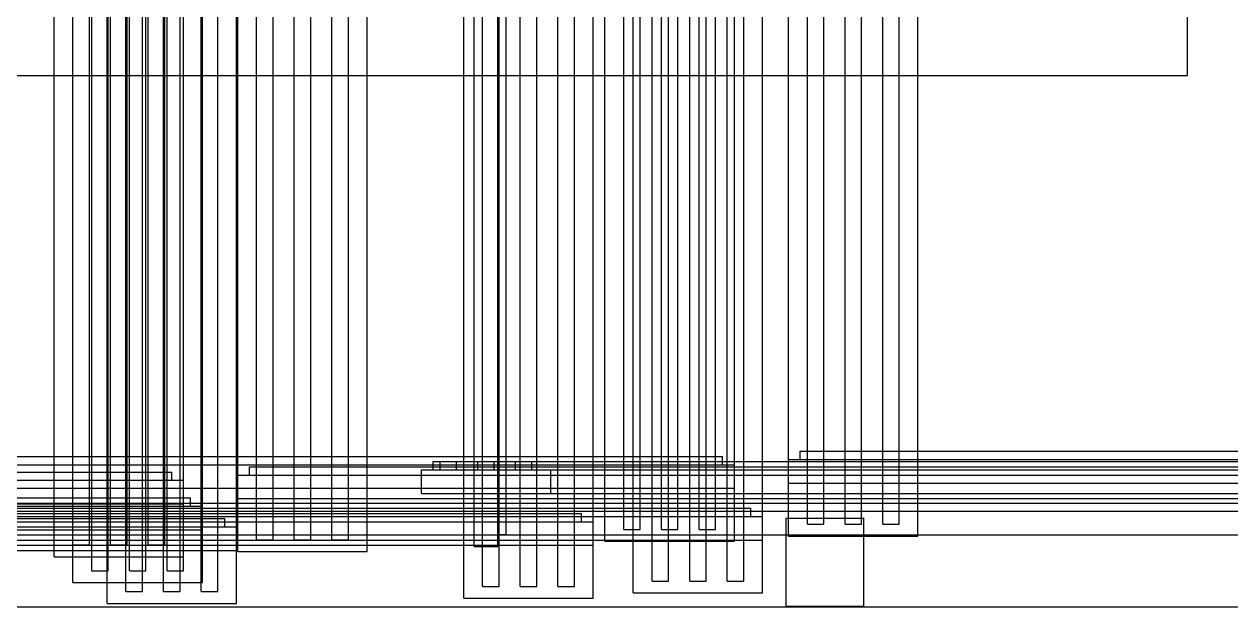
# Model space of a CAD drawing. Header units: millimetres. Extents: x -1355 to 669, y -1138 to 733.
# Drawn here: x -146.8 to -95.6, y 5 to 29.8 of the extents above; entities that cross this region are included whole.
import ezdxf

# ---------------------------------------------------------------- set-up
doc = ezdxf.new("R2010")
doc.units = ezdxf.units.MM
doc.layers.add('HIDDEN', color=8, linetype='Continuous')
doc.layers.add('VISIBLE', color=7, linetype='Continuous')

msp = doc.modelspace()

# ---------------------------------------------------------------- linework, layer by layer
at = {"layer": 'HIDDEN'}
for points in [[(-145.55, 7.13), (-145.55, 276.75)], [(-145.55, 7.13), (-145.55, 276.75)], [(-140.05, 7.13), (-140.05, 276.75)], [(-140.05, 7.13), (-140.05, 276.75)], [(-137.75, 7.35), (-137.75, 276.75)], [(-137.75, 7.35), (-137.75, 276.75)], [(-132.25, 7.35), (-132.25, 276.75)], [(-132.25, 7.35), (-132.25, 276.75)], [(-127.7, 7.57), (-127.7, 276.75)], [(-127.7, 7.57), (-127.7, 276.75)], [(-126.7, 7.57), (-126.7, 276.75)], [(-126.7, 7.57), (-126.7, 276.75)], [(-122.15, 7.79), (-122.15, 276.75)], [(-122.15, 7.79), (-122.15, 276.75)], [(-116.65, 7.79), (-116.65, 276.75)], [(-116.65, 7.79), (-116.65, 276.75)], [(-114.35, 8.01), (-114.35, 276.75)], [(-114.35, 8.01), (-114.35, 276.75)], [(-108.85, 8.01), (-108.85, 276.75)], [(-108.85, 8.01), (-108.85, 276.75)], [(-144.75, 7.63), (-144.75, 276.25)], [(-144.75, 7.63), (-144.75, 276.25)], [(-144.05, 7.63), (-144.05, 276.25)], [(-144.05, 7.63), (-144.05, 276.25)], [(-143.15, 7.63), (-143.15, 276.25)], [(-143.15, 7.63), (-143.15, 276.25)], [(-142.45, 7.63), (-142.45, 276.25)], [(-142.45, 7.63), (-142.45, 276.25)], [(-141.55, 7.63), (-141.55, 276.25)], [(-141.55, 7.63), (-141.55, 276.25)], [(-140.85, 7.63), (-140.85, 276.25)], [(-140.85, 7.63), (-140.85, 276.25)], [(-136.95, 7.85), (-136.95, 276.25)], [(-136.95, 7.85), (-136.95, 276.25)], [(-136.25, 7.85), (-136.25, 276.25)], [(-136.25, 7.85), (-136.25, 276.25)], [(-135.35, 7.85), (-135.35, 276.25)], [(-135.35, 7.85), (-135.35, 276.25)], [(-134.65, 7.85), (-134.65, 276.25)], [(-134.65, 7.85), (-134.65, 276.25)], [(-133.75, 7.85), (-133.75, 276.25)], [(-133.75, 7.85), (-133.75, 276.25)], [(-133.05, 7.85), (-133.05, 276.25)], [(-133.05, 7.85), (-133.05, 276.25)], [(-126.7, 8.07), (-126.7, 276.25)], [(-126.7, 8.07), (-126.7, 276.25)], [(-126.7, 8.07), (-126.7, 276.25)], [(-126.7, 8.07), (-126.7, 276.25)], [(-126.7, 8.07), (-126.7, 276.25)], [(-126.7, 8.07), (-126.7, 276.25)], [(-126.35, 8.07), (-126.35, 276.25)], [(-126.35, 8.07), (-126.35, 276.25)], [(-126.35, 8.07), (-126.35, 276.25)], [(-126.35, 8.07), (-126.35, 276.25)], [(-126.35, 8.07), (-126.35, 276.25)], [(-126.35, 8.07), (-126.35, 276.25)], [(-121.35, 8.29), (-121.35, 276.25)], [(-121.35, 8.29), (-121.35, 276.25)], [(-120.65, 8.29), (-120.65, 276.25)], [(-120.65, 8.29), (-120.65, 276.25)], [(-119.75, 8.29), (-119.75, 276.25)], [(-119.75, 8.29), (-119.75, 276.25)], [(-119.05, 8.29), (-119.05, 276.25)], [(-119.05, 8.29), (-119.05, 276.25)], [(-118.15, 8.29), (-118.15, 276.25)], [(-118.15, 8.29), (-118.15, 276.25)], [(-117.45, 8.29), (-117.45, 276.25)], [(-117.45, 8.29), (-117.45, 276.25)], [(-113.55, 8.51), (-113.55, 276.25)], [(-113.55, 8.51), (-113.55, 276.25)], [(-112.85, 8.51), (-112.85, 276.25)], [(-112.85, 8.51), (-112.85, 276.25)], [(-111.95, 8.51), (-111.95, 276.25)], [(-111.95, 8.51), (-111.95, 276.25)], [(-111.25, 8.51), (-111.25, 276.25)], [(-111.25, 8.51), (-111.25, 276.25)], [(-110.35, 8.51), (-110.35, 276.25)], [(-110.35, 8.51), (-110.35, 276.25)], [(-109.65, 8.51), (-109.65, 276.25)], [(-109.65, 8.51), (-109.65, 276.25)], [(-144.75, 6.03), (-144.75, 118.75)], [(-144.75, 6.03), (-144.75, 118.75)], [(-139.25, 6.03), (-139.25, 118.75)], [(-139.25, 6.03), (-139.25, 118.75)], [(-143.95, 6.53), (-143.95, 118.25)], [(-143.95, 6.53), (-143.95, 118.25)], [(-143.25, 6.53), (-143.25, 118.25)], [(-143.25, 6.53), (-143.25, 118.25)], [(-142.35, 6.53), (-142.35, 118.25)], [(-142.35, 6.53), (-142.35, 118.25)], [(-141.65, 6.53), (-141.65, 118.25)], [(-141.65, 6.53), (-141.65, 118.25)], [(-140.75, 6.53), (-140.75, 118.25)], [(-140.75, 6.53), (-140.75, 118.25)], [(-140.05, 6.53), (-140.05, 118.25)], [(-140.05, 6.53), (-140.05, 118.25)], [(-120.95, 5.59), (-120.95, 56.18)], [(-120.95, 5.59), (-120.95, 56.18)], [(-115.45, 5.59), (-115.45, 56.18)], [(-115.45, 5.59), (-115.45, 56.18)], [(-120.15, 6.09), (-120.15, 55.68)], [(-120.15, 6.09), (-120.15, 55.68)], [(-119.45, 6.09), (-119.45, 55.68)], [(-119.45, 6.09), (-119.45, 55.68)], [(-118.55, 6.09), (-118.55, 55.68)], [(-118.55, 6.09), (-118.55, 55.68)], [(-117.85, 6.09), (-117.85, 55.68)], [(-117.85, 6.09), (-117.85, 55.68)], [(-116.95, 6.09), (-116.95, 55.68)], [(-116.95, 6.09), (-116.95, 55.68)], [(-116.25, 6.09), (-116.25, 55.68)], [(-116.25, 6.09), (-116.25, 55.68)], [(-128.15, 5.37), (-128.15, 52.88)], [(-128.15, 5.37), (-128.15, 52.88)], [(-122.65, 5.37), (-122.65, 52.88)], [(-122.65, 5.37), (-122.65, 52.88)], [(-127.35, 5.87), (-127.35, 52.38)], [(-127.35, 5.87), (-127.35, 52.38)], [(-126.65, 5.87), (-126.65, 52.38)], [(-126.65, 5.87), (-126.65, 52.38)], [(-125.75, 5.87), (-125.75, 52.38)], [(-125.75, 5.87), (-125.75, 52.38)], [(-125.05, 5.87), (-125.05, 52.38)], [(-125.05, 5.87), (-125.05, 52.38)], [(-124.15, 5.87), (-124.15, 52.38)], [(-124.15, 5.87), (-124.15, 52.38)], [(-123.45, 5.87), (-123.45, 52.38)], [(-123.45, 5.87), (-123.45, 52.38)], [(-143.3, 5.15), (-143.3, 46.83)], [(-143.3, 5.15), (-143.3, 46.83)], [(-137.8, 5.15), (-137.8, 46.83)], [(-137.8, 5.15), (-137.8, 46.83)], [(-142.5, 5.65), (-142.5, 46.33)], [(-142.5, 5.65), (-142.5, 46.33)], [(-141.8, 5.65), (-141.8, 46.33)], [(-141.8, 5.65), (-141.8, 46.33)], [(-140.9, 5.65), (-140.9, 46.33)], [(-140.9, 5.65), (-140.9, 46.33)], [(-140.2, 5.65), (-140.2, 46.33)], [(-140.2, 5.65), (-140.2, 46.33)], [(-139.3, 5.65), (-139.3, 46.33)], [(-139.3, 5.65), (-139.3, 46.33)], [(-138.6, 5.65), (-138.6, 46.33)], [(-138.6, 5.65), (-138.6, 46.33)], [(-97.4, 27.58), (-97.4, 30.88)], [(-97.4, 27.58), (-97.4, 30.88)], [(-317.4, 27.58), (-97.4, 27.58)], [(-317.4, 27.58), (-97.4, 27.58)], [(-374.25, 11.39), (-117.15, 11.39)], [(-374.25, 11.39), (-117.15, 11.39)], [(-374.25, 11.39), (-117.15, 11.39)], [(-374.25, 11.39), (-117.15, 11.39)], [(-374.25, 11.39), (-117.15, 11.39)], [(-374.25, 11.39), (-117.15, 11.39)], [(-121.35, 11.39), (-120.65, 11.39)], [(-121.35, 11.39), (-120.65, 11.39)], [(-121.35, 11.04), (-121.35, 11.39)], [(-121.35, 11.04), (-121.35, 11.39)], [(-120.65, 11.04), (-120.65, 11.39)], [(-120.65, 11.04), (-120.65, 11.39)], [(-119.75, 11.39), (-119.05, 11.39)], [(-119.75, 11.39), (-119.05, 11.39)], [(-119.75, 11.04), (-119.75, 11.39)], [(-119.75, 11.04), (-119.75, 11.39)], [(-119.05, 11.04), (-119.05, 11.39)], [(-119.05, 11.04), (-119.05, 11.39)], [(-118.15, 11.39), (-117.45, 11.39)], [(-118.15, 11.39), (-117.45, 11.39)], [(-118.15, 11.04), (-118.15, 11.39)], [(-118.15, 11.04), (-118.15, 11.39)], [(-117.45, 11.04), (-117.45, 11.39)], [(-117.45, 11.04), (-117.45, 11.39)], [(-117.15, 11.04), (-117.15, 11.39)], [(-117.15, 11.04), (-117.15, 11.39)], [(-117.15, 11.04), (-117.15, 11.39)], [(-117.15, 11.04), (-117.15, 11.39)], [(-117.15, 11.04), (-117.15, 11.39)], [(-117.15, 11.04), (-117.15, 11.39)], [(-113.85, 11.61), (310.25, 11.61)], [(-113.85, 11.61), (310.25, 11.61)], [(-113.85, 11.26), (-113.85, 11.61)], [(-113.85, 11.26), (-113.85, 11.61)], [(-113.85, 11.61), (310.25, 11.61)], [(-113.85, 11.61), (310.25, 11.61)], [(-113.85, 11.26), (-113.85, 11.61)], [(-113.85, 11.26), (-113.85, 11.61)], [(-113.85, 11.61), (310.25, 11.61)], [(-113.85, 11.61), (310.25, 11.61)], [(-113.85, 11.26), (-113.85, 11.61)], [(-113.85, 11.26), (-113.85, 11.61)], [(-113.55, 11.61), (-112.85, 11.61)], [(-113.55, 11.61), (-112.85, 11.61)], [(-113.55, 11.26), (-113.55, 11.61)], [(-113.55, 11.26), (-113.55, 11.61)], [(-112.85, 11.26), (-112.85, 11.61)], [(-112.85, 11.26), (-112.85, 11.61)], [(-111.95, 11.61), (-111.25, 11.61)], [(-111.95, 11.61), (-111.25, 11.61)], [(-111.95, 11.26), (-111.95, 11.61)], [(-111.95, 11.26), (-111.95, 11.61)], [(-111.25, 11.26), (-111.25, 11.61)], [(-111.25, 11.26), (-111.25, 11.61)], [(-110.35, 11.61), (-109.65, 11.61)], [(-110.35, 11.61), (-109.65, 11.61)], [(-110.35, 11.26), (-110.35, 11.61)], [(-110.35, 11.26), (-110.35, 11.61)], [(-109.65, 11.26), (-109.65, 11.61)], [(-109.65, 11.26), (-109.65, 11.61)], [(-374.75, 11.04), (-116.65, 11.04)], [(-374.75, 11.04), (-116.65, 11.04)], [(-374.25, 11.04), (-117.15, 11.04)], [(-374.25, 11.04), (-117.15, 11.04)], [(-374.25, 11.04), (-117.15, 11.04)], [(-374.25, 11.04), (-117.15, 11.04)], [(-374.25, 11.04), (-117.15, 11.04)], [(-374.25, 11.04), (-117.15, 11.04)], [(-137.25, 10.95), (442.25, 10.95)], [(-137.25, 10.95), (442.25, 10.95)], [(-137.25, 10.6), (-137.25, 10.95)], [(-137.25, 10.6), (-137.25, 10.95)], [(-137.25, 10.95), (442.25, 10.95)], [(-137.25, 10.95), (442.25, 10.95)], [(-137.25, 10.6), (-137.25, 10.95)], [(-137.25, 10.6), (-137.25, 10.95)], [(-137.25, 10.95), (442.25, 10.95)], [(-137.25, 10.95), (442.25, 10.95)], [(-137.25, 10.6), (-137.25, 10.95)], [(-137.25, 10.6), (-137.25, 10.95)], [(-136.95, 10.95), (-136.25, 10.95)], [(-136.95, 10.95), (-136.25, 10.95)], [(-136.95, 10.6), (-136.95, 10.95)], [(-136.95, 10.6), (-136.95, 10.95)], [(-136.25, 10.6), (-136.25, 10.95)], [(-136.25, 10.6), (-136.25, 10.95)], [(-135.35, 10.95), (-134.65, 10.95)], [(-135.35, 10.95), (-134.65, 10.95)], [(-135.35, 10.6), (-135.35, 10.95)], [(-135.35, 10.6), (-135.35, 10.95)], [(-134.65, 10.6), (-134.65, 10.95)], [(-134.65, 10.6), (-134.65, 10.95)], [(-133.75, 10.95), (-133.05, 10.95)], [(-133.75, 10.95), (-133.05, 10.95)], [(-133.75, 10.6), (-133.75, 10.95)], [(-133.75, 10.6), (-133.75, 10.95)], [(-133.05, 10.6), (-133.05, 10.95)], [(-133.05, 10.6), (-133.05, 10.95)], [(-129.95, 10.82), (-124.45, 10.82)], [(-129.95, 10.82), (-124.45, 10.82)], [(-129.95, 9.82), (-129.95, 10.82)], [(-129.95, 9.82), (-129.95, 10.82)], [(-129.95, 10.82), (7.75, 10.82)], [(-129.95, 10.82), (7.75, 10.82)], [(-129.95, 9.82), (-129.95, 10.82)], [(-129.95, 9.82), (-129.95, 10.82)], [(-129.45, 11.17), (7.25, 11.17)], [(-129.45, 11.17), (7.25, 11.17)], [(-129.45, 10.82), (-129.45, 11.17)], [(-129.45, 10.82), (-129.45, 11.17)], [(-129.45, 11.17), (7.25, 11.17)], [(-129.45, 11.17), (7.25, 11.17)], [(-129.45, 10.82), (-129.45, 11.17)], [(-129.45, 10.82), (-129.45, 11.17)], [(-129.45, 11.17), (7.25, 11.17)], [(-129.45, 11.17), (7.25, 11.17)], [(-129.45, 10.82), (-129.45, 11.17)], [(-129.45, 10.82), (-129.45, 11.17)], [(-129.45, 10.82), (7.25, 10.82)], [(-129.45, 10.82), (7.25, 10.82)], [(-129.45, 10.82), (7.25, 10.82)], [(-129.45, 10.82), (7.25, 10.82)], [(-129.45, 10.82), (7.25, 10.82)], [(-129.45, 10.82), (7.25, 10.82)], [(-129.15, 11.17), (-128.45, 11.17)], [(-129.15, 11.17), (-128.45, 11.17)], [(-129.15, 10.82), (-129.15, 11.17)], [(-129.15, 10.82), (-129.15, 11.17)], [(-129.15, 10.82), (-128.45, 10.82)], [(-129.15, 10.82), (-128.45, 10.82)], [(-128.45, 10.82), (-128.45, 11.17)], [(-128.45, 10.82), (-128.45, 11.17)], [(-127.55, 11.17), (-126.85, 11.17)], [(-127.55, 11.17), (-126.85, 11.17)], [(-127.55, 10.82), (-127.55, 11.17)], [(-127.55, 10.82), (-127.55, 11.17)], [(-127.55, 10.82), (-126.85, 10.82)], [(-127.55, 10.82), (-126.85, 10.82)], [(-126.85, 10.82), (-126.85, 11.17)], [(-126.85, 10.82), (-126.85, 11.17)], [(-125.95, 11.17), (-125.25, 11.17)], [(-125.95, 11.17), (-125.25, 11.17)], [(-125.95, 10.82), (-125.95, 11.17)], [(-125.95, 10.82), (-125.95, 11.17)], [(-125.95, 10.82), (-125.25, 10.82)], [(-125.95, 10.82), (-125.25, 10.82)], [(-125.25, 10.82), (-125.25, 11.17)], [(-125.25, 10.82), (-125.25, 11.17)], [(-124.45, 9.82), (-124.45, 10.82)], [(-124.45, 9.82), (-124.45, 10.82)], [(-122.15, 11.04), (-116.65, 11.04)], [(-122.15, 11.04), (-116.65, 11.04)], [(-122.15, 10.04), (-122.15, 11.04)], [(-122.15, 10.04), (-122.15, 11.04)], [(-121.35, 11.04), (-120.65, 11.04)], [(-121.35, 11.04), (-120.65, 11.04)], [(-119.75, 11.04), (-119.05, 11.04)], [(-119.75, 11.04), (-119.05, 11.04)], [(-118.15, 11.04), (-117.45, 11.04)], [(-118.15, 11.04), (-117.45, 11.04)], [(-116.65, 10.04), (-116.65, 11.04)], [(-116.65, 10.04), (-116.65, 11.04)], [(-116.65, 10.04), (-116.65, 11.04)], [(-116.65, 10.04), (-116.65, 11.04)], [(-114.35, 11.26), (-108.85, 11.26)], [(-114.35, 11.26), (-108.85, 11.26)], [(-114.35, 10.26), (-114.35, 11.26)], [(-114.35, 10.26), (-114.35, 11.26)], [(-114.35, 11.26), (310.75, 11.26)], [(-114.35, 11.26), (310.75, 11.26)], [(-114.35, 10.26), (-114.35, 11.26)], [(-114.35, 10.26), (-114.35, 11.26)], [(-113.85, 11.26), (310.25, 11.26)], [(-113.85, 11.26), (310.25, 11.26)], [(-113.85, 11.26), (310.25, 11.26)], [(-113.85, 11.26), (310.25, 11.26)], [(-113.85, 11.26), (310.25, 11.26)], [(-113.85, 11.26), (310.25, 11.26)], [(-113.55, 11.26), (-112.85, 11.26)], [(-113.55, 11.26), (-112.85, 11.26)], [(-111.95, 11.26), (-111.25, 11.26)], [(-111.95, 11.26), (-111.25, 11.26)], [(-110.35, 11.26), (-109.65, 11.26)], [(-110.35, 11.26), (-109.65, 11.26)], [(-108.85, 10.26), (-108.85, 11.26)], [(-108.85, 10.26), (-108.85, 11.26)], [(-408.45, 10.38), (-140.05, 10.38)], [(-408.45, 10.38), (-140.05, 10.38)], [(-407.95, 10.73), (-140.55, 10.73)], [(-407.95, 10.73), (-140.55, 10.73)], [(-407.95, 10.73), (-140.55, 10.73)], [(-407.95, 10.73), (-140.55, 10.73)], [(-407.95, 10.73), (-140.55, 10.73)], [(-407.95, 10.73), (-140.55, 10.73)], [(-407.95, 10.38), (-140.55, 10.38)], [(-407.95, 10.38), (-140.55, 10.38)], [(-407.95, 10.38), (-140.55, 10.38)], [(-407.95, 10.38), (-140.55, 10.38)], [(-407.95, 10.38), (-140.55, 10.38)], [(-407.95, 10.38), (-140.55, 10.38)], [(-145.55, 10.38), (-140.05, 10.38)], [(-145.55, 10.38), (-140.05, 10.38)], [(-145.55, 9.38), (-145.55, 10.38)], [(-145.55, 9.38), (-145.55, 10.38)], [(-144.75, 10.73), (-144.05, 10.73)], [(-144.75, 10.73), (-144.05, 10.73)], [(-144.75, 10.38), (-144.75, 10.73)], [(-144.75, 10.38), (-144.75, 10.73)], [(-144.75, 10.38), (-144.05, 10.38)], [(-144.75, 10.38), (-144.05, 10.38)], [(-144.05, 10.38), (-144.05, 10.73)], [(-144.05, 10.38), (-144.05, 10.73)], [(-143.15, 10.73), (-142.45, 10.73)], [(-143.15, 10.73), (-142.45, 10.73)], [(-143.15, 10.38), (-143.15, 10.73)], [(-143.15, 10.38), (-143.15, 10.73)], [(-143.15, 10.38), (-142.45, 10.38)], [(-143.15, 10.38), (-142.45, 10.38)], [(-142.45, 10.38), (-142.45, 10.73)], [(-142.45, 10.38), (-142.45, 10.73)], [(-141.55, 10.73), (-140.85, 10.73)], [(-141.55, 10.73), (-140.85, 10.73)], [(-141.55, 10.38), (-141.55, 10.73)], [(-141.55, 10.38), (-141.55, 10.73)], [(-141.55, 10.38), (-140.85, 10.38)], [(-141.55, 10.38), (-140.85, 10.38)], [(-140.85, 10.38), (-140.85, 10.73)], [(-140.85, 10.38), (-140.85, 10.73)], [(-140.55, 10.38), (-140.55, 10.73)], [(-140.55, 10.38), (-140.55, 10.73)], [(-140.55, 10.38), (-140.55, 10.73)], [(-140.55, 10.38), (-140.55, 10.73)], [(-140.55, 10.38), (-140.55, 10.73)], [(-140.55, 10.38), (-140.55, 10.73)], [(-140.05, 9.38), (-140.05, 10.38)], [(-140.05, 9.38), (-140.05, 10.38)], [(-140.05, 9.38), (-140.05, 10.38)], [(-140.05, 9.38), (-140.05, 10.38)], [(-137.75, 10.6), (-132.25, 10.6)], [(-137.75, 10.6), (-132.25, 10.6)], [(-137.75, 9.6), (-137.75, 10.6)], [(-137.75, 9.6), (-137.75, 10.6)], [(-137.75, 10.6), (442.75, 10.6)], [(-137.75, 10.6), (442.75, 10.6)], [(-137.75, 9.6), (-137.75, 10.6)], [(-137.75, 9.6), (-137.75, 10.6)], [(-137.25, 10.6), (442.25, 10.6)], [(-137.25, 10.6), (442.25, 10.6)], [(-137.25, 10.6), (442.25, 10.6)], [(-137.25, 10.6), (442.25, 10.6)], [(-137.25, 10.6), (442.25, 10.6)], [(-137.25, 10.6), (442.25, 10.6)], [(-136.95, 10.6), (-136.25, 10.6)], [(-136.95, 10.6), (-136.25, 10.6)], [(-135.35, 10.6), (-134.65, 10.6)], [(-135.35, 10.6), (-134.65, 10.6)], [(-133.75, 10.6), (-133.05, 10.6)], [(-133.75, 10.6), (-133.05, 10.6)], [(-132.25, 9.6), (-132.25, 10.6)], [(-132.25, 9.6), (-132.25, 10.6)], [(-114.35, 10.26), (-108.85, 10.26)], [(-114.35, 10.26), (-108.85, 10.26)], [(-114.35, 10.26), (310.75, 10.26)], [(-114.35, 10.26), (310.75, 10.26)], [(-374.75, 10.04), (-116.65, 10.04)], [(-374.75, 10.04), (-116.65, 10.04)], [(-129.95, 9.82), (-124.45, 9.82)], [(-129.95, 9.82), (-124.45, 9.82)], [(-129.95, 9.82), (7.75, 9.82)], [(-129.95, 9.82), (7.75, 9.82)], [(-122.15, 10.04), (-116.65, 10.04)], [(-122.15, 10.04), (-116.65, 10.04)], [(-408.45, 9.38), (-140.05, 9.38)], [(-408.45, 9.38), (-140.05, 9.38)], [(-191.85, 9.41), (-42.75, 9.41)], [(-191.85, 9.41), (-42.75, 9.41)], [(-191.85, 9.41), (-42.75, 9.41)], [(-191.85, 9.41), (-42.75, 9.41)], [(-191.85, 9.41), (-42.75, 9.41)], [(-191.85, 9.41), (-42.75, 9.41)], [(-184.55, 9.28), (-139.25, 9.28)], [(-184.55, 9.28), (-139.25, 9.28)], [(-184.05, 9.63), (-139.75, 9.63)], [(-184.05, 9.63), (-139.75, 9.63)], [(-184.05, 9.63), (-139.75, 9.63)], [(-184.05, 9.63), (-139.75, 9.63)], [(-184.05, 9.63), (-139.75, 9.63)], [(-184.05, 9.63), (-139.75, 9.63)], [(-184.05, 9.28), (-139.75, 9.28)], [(-184.05, 9.28), (-139.75, 9.28)], [(-184.05, 9.28), (-139.75, 9.28)], [(-184.05, 9.28), (-139.75, 9.28)], [(-184.05, 9.28), (-139.75, 9.28)], [(-184.05, 9.28), (-139.75, 9.28)], [(-145.55, 9.38), (-140.05, 9.38)], [(-145.55, 9.38), (-140.05, 9.38)], [(-144.75, 9.28), (-139.25, 9.28)], [(-144.75, 9.28), (-139.25, 9.28)], [(-144.75, 8.28), (-144.75, 9.28)], [(-144.75, 8.28), (-144.75, 9.28)], [(-143.95, 9.63), (-143.25, 9.63)], [(-143.95, 9.63), (-143.25, 9.63)], [(-143.95, 9.28), (-143.95, 9.63)], [(-143.95, 9.28), (-143.95, 9.63)], [(-143.95, 9.28), (-143.25, 9.28)], [(-143.95, 9.28), (-143.25, 9.28)], [(-143.25, 9.28), (-143.25, 9.63)], [(-143.25, 9.28), (-143.25, 9.63)], [(-142.35, 9.63), (-141.65, 9.63)], [(-142.35, 9.63), (-141.65, 9.63)], [(-142.35, 9.28), (-142.35, 9.63)], [(-142.35, 9.28), (-142.35, 9.63)], [(-142.35, 9.28), (-141.65, 9.28)], [(-142.35, 9.28), (-141.65, 9.28)], [(-141.65, 9.28), (-141.65, 9.63)], [(-141.65, 9.28), (-141.65, 9.63)], [(-140.75, 9.63), (-140.05, 9.63)], [(-140.75, 9.63), (-140.05, 9.63)], [(-140.75, 9.28), (-140.75, 9.63)], [(-140.75, 9.28), (-140.75, 9.63)], [(-140.75, 9.28), (-140.05, 9.28)], [(-140.75, 9.28), (-140.05, 9.28)], [(-140.05, 9.28), (-140.05, 9.63)], [(-140.05, 9.28), (-140.05, 9.63)], [(-139.75, 9.28), (-139.75, 9.63)], [(-139.75, 9.28), (-139.75, 9.63)], [(-139.75, 9.28), (-139.75, 9.63)], [(-139.75, 9.28), (-139.75, 9.63)], [(-139.75, 9.28), (-139.75, 9.63)], [(-139.75, 9.28), (-139.75, 9.63)], [(-139.25, 8.28), (-139.25, 9.28)], [(-139.25, 8.28), (-139.25, 9.28)], [(-139.25, 8.28), (-139.25, 9.28)], [(-139.25, 8.28), (-139.25, 9.28)], [(-137.75, 9.6), (-132.25, 9.6)], [(-137.75, 9.6), (-132.25, 9.6)], [(-137.75, 9.6), (442.75, 9.6)], [(-137.75, 9.6), (442.75, 9.6)], [(-215.25, 8.75), (-138.3, 8.75)], [(-215.25, 8.75), (-138.3, 8.75)], [(-215.25, 8.75), (-138.3, 8.75)], [(-215.25, 8.75), (-138.3, 8.75)], [(-215.25, 8.75), (-138.3, 8.75)], [(-215.25, 8.75), (-138.3, 8.75)], [(-207.45, 8.97), (-123.15, 8.97)], [(-207.45, 8.97), (-123.15, 8.97)], [(-207.45, 8.97), (-123.15, 8.97)], [(-207.45, 8.97), (-123.15, 8.97)], [(-207.45, 8.97), (-123.15, 8.97)], [(-207.45, 8.97), (-123.15, 8.97)], [(-200.15, 8.84), (-115.45, 8.84)], [(-200.15, 8.84), (-115.45, 8.84)], [(-199.65, 9.19), (-115.95, 9.19)], [(-199.65, 9.19), (-115.95, 9.19)], [(-199.65, 9.19), (-115.95, 9.19)], [(-199.65, 9.19), (-115.95, 9.19)], [(-199.65, 9.19), (-115.95, 9.19)], [(-199.65, 9.19), (-115.95, 9.19)], [(-199.65, 8.84), (-115.95, 8.84)], [(-199.65, 8.84), (-115.95, 8.84)], [(-199.65, 8.84), (-115.95, 8.84)], [(-199.65, 8.84), (-115.95, 8.84)], [(-199.65, 8.84), (-115.95, 8.84)], [(-199.65, 8.84), (-115.95, 8.84)], [(-192.35, 9.06), (-42.25, 9.06)], [(-192.35, 9.06), (-42.25, 9.06)], [(-191.85, 9.06), (-42.75, 9.06)], [(-191.85, 9.06), (-42.75, 9.06)], [(-191.85, 9.06), (-42.75, 9.06)], [(-191.85, 9.06), (-42.75, 9.06)], [(-191.85, 9.06), (-42.75, 9.06)], [(-191.85, 9.06), (-42.75, 9.06)], [(-142.5, 8.75), (-141.8, 8.75)], [(-142.5, 8.75), (-141.8, 8.75)], [(-142.5, 8.4), (-142.5, 8.75)], [(-142.5, 8.4), (-142.5, 8.75)], [(-141.8, 8.4), (-141.8, 8.75)], [(-141.8, 8.4), (-141.8, 8.75)], [(-140.9, 8.75), (-140.2, 8.75)], [(-140.9, 8.75), (-140.2, 8.75)], [(-140.9, 8.4), (-140.9, 8.75)], [(-140.9, 8.4), (-140.9, 8.75)], [(-140.2, 8.4), (-140.2, 8.75)], [(-140.2, 8.4), (-140.2, 8.75)], [(-139.3, 8.75), (-138.6, 8.75)], [(-139.3, 8.75), (-138.6, 8.75)], [(-139.3, 8.4), (-139.3, 8.75)], [(-139.3, 8.4), (-139.3, 8.75)], [(-138.6, 8.4), (-138.6, 8.75)], [(-138.6, 8.4), (-138.6, 8.75)], [(-138.3, 8.4), (-138.3, 8.75)], [(-138.3, 8.4), (-138.3, 8.75)], [(-138.3, 8.4), (-138.3, 8.75)], [(-138.3, 8.4), (-138.3, 8.75)], [(-138.3, 8.4), (-138.3, 8.75)], [(-138.3, 8.4), (-138.3, 8.75)], [(-127.35, 8.97), (-126.65, 8.97)], [(-127.35, 8.97), (-126.65, 8.97)], [(-127.35, 8.62), (-127.35, 8.97)], [(-127.35, 8.62), (-127.35, 8.97)], [(-126.65, 8.62), (-126.65, 8.97)], [(-126.65, 8.62), (-126.65, 8.97)], [(-125.75, 8.97), (-125.05, 8.97)], [(-125.75, 8.97), (-125.05, 8.97)], [(-125.75, 8.62), (-125.75, 8.97)], [(-125.75, 8.62), (-125.75, 8.97)], [(-125.05, 8.62), (-125.05, 8.97)], [(-125.05, 8.62), (-125.05, 8.97)], [(-124.15, 8.97), (-123.45, 8.97)], [(-124.15, 8.97), (-123.45, 8.97)], [(-124.15, 8.62), (-124.15, 8.97)], [(-124.15, 8.62), (-124.15, 8.97)], [(-123.45, 8.62), (-123.45, 8.97)], [(-123.45, 8.62), (-123.45, 8.97)], [(-123.15, 8.62), (-123.15, 8.97)], [(-123.15, 8.62), (-123.15, 8.97)], [(-123.15, 8.62), (-123.15, 8.97)], [(-123.15, 8.62), (-123.15, 8.97)], [(-123.15, 8.62), (-123.15, 8.97)], [(-123.15, 8.62), (-123.15, 8.97)], [(-120.95, 8.84), (-115.45, 8.84)], [(-120.95, 8.84), (-115.45, 8.84)], [(-120.95, 7.84), (-120.95, 8.84)], [(-120.95, 7.84), (-120.95, 8.84)], [(-120.15, 9.19), (-119.45, 9.19)], [(-120.15, 9.19), (-119.45, 9.19)], [(-120.15, 8.84), (-120.15, 9.19)], [(-120.15, 8.84), (-120.15, 9.19)], [(-120.15, 8.84), (-119.45, 8.84)], [(-120.15, 8.84), (-119.45, 8.84)], [(-119.45, 8.84), (-119.45, 9.19)], [(-119.45, 8.84), (-119.45, 9.19)], [(-118.55, 9.19), (-117.85, 9.19)], [(-118.55, 9.19), (-117.85, 9.19)], [(-118.55, 8.84), (-118.55, 9.19)], [(-118.55, 8.84), (-118.55, 9.19)], [(-118.55, 8.84), (-117.85, 8.84)], [(-118.55, 8.84), (-117.85, 8.84)], [(-117.85, 8.84), (-117.85, 9.19)], [(-117.85, 8.84), (-117.85, 9.19)], [(-116.95, 9.19), (-116.25, 9.19)], [(-116.95, 9.19), (-116.25, 9.19)], [(-116.95, 8.84), (-116.95, 9.19)], [(-116.95, 8.84), (-116.95, 9.19)], [(-116.95, 8.84), (-116.25, 8.84)], [(-116.95, 8.84), (-116.25, 8.84)], [(-116.25, 8.84), (-116.25, 9.19)], [(-116.25, 8.84), (-116.25, 9.19)], [(-115.95, 8.84), (-115.95, 9.19)], [(-115.95, 8.84), (-115.95, 9.19)], [(-115.95, 8.84), (-115.95, 9.19)], [(-115.95, 8.84), (-115.95, 9.19)], [(-115.95, 8.84), (-115.95, 9.19)], [(-115.95, 8.84), (-115.95, 9.19)], [(-115.45, 7.84), (-115.45, 8.84)], [(-115.45, 7.84), (-115.45, 8.84)], [(-115.45, 7.84), (-115.45, 8.84)], [(-115.45, 7.84), (-115.45, 8.84)], [(-114.45, 8.77), (-111.15, 8.77)], [(-114.45, 8.77), (-111.15, 8.77)], [(-114.45, 5.03), (-114.45, 8.77)], [(-114.45, 5.03), (-114.45, 8.77)], [(-114.45, 8.77), (-111.15, 8.77)], [(-114.45, 8.77), (-111.15, 8.77)], [(-114.45, 5.03), (-114.45, 8.77)], [(-114.45, 5.03), (-114.45, 8.77)], [(-111.15, 5.03), (-111.15, 8.77)], [(-111.15, 5.03), (-111.15, 8.77)], [(-111.15, 5.03), (-111.15, 8.77)], [(-111.15, 5.03), (-111.15, 8.77)], [(-215.75, 8.4), (-137.8, 8.4)], [(-215.75, 8.4), (-137.8, 8.4)], [(-215.25, 8.4), (-138.3, 8.4)], [(-215.25, 8.4), (-138.3, 8.4)], [(-215.25, 8.4), (-138.3, 8.4)], [(-215.25, 8.4), (-138.3, 8.4)], [(-215.25, 8.4), (-138.3, 8.4)], [(-215.25, 8.4), (-138.3, 8.4)], [(-207.95, 8.62), (-122.65, 8.62)], [(-207.95, 8.62), (-122.65, 8.62)], [(-207.45, 8.62), (-123.15, 8.62)], [(-207.45, 8.62), (-123.15, 8.62)], [(-207.45, 8.62), (-123.15, 8.62)], [(-207.45, 8.62), (-123.15, 8.62)], [(-207.45, 8.62), (-123.15, 8.62)], [(-207.45, 8.62), (-123.15, 8.62)], [(-184.55, 8.28), (-139.25, 8.28)], [(-184.55, 8.28), (-139.25, 8.28)], [(-144.75, 8.28), (-139.25, 8.28)], [(-144.75, 8.28), (-139.25, 8.28)], [(-143.3, 8.4), (-137.8, 8.4)], [(-143.3, 8.4), (-137.8, 8.4)], [(-143.3, 7.4), (-143.3, 8.4)], [(-143.3, 7.4), (-143.3, 8.4)], [(-142.5, 8.4), (-141.8, 8.4)], [(-142.5, 8.4), (-141.8, 8.4)], [(-140.9, 8.4), (-140.2, 8.4)], [(-140.9, 8.4), (-140.2, 8.4)], [(-139.3, 8.4), (-138.6, 8.4)], [(-139.3, 8.4), (-138.6, 8.4)], [(-137.8, 7.4), (-137.8, 8.4)], [(-137.8, 7.4), (-137.8, 8.4)], [(-137.8, 7.4), (-137.8, 8.4)], [(-137.8, 7.4), (-137.8, 8.4)], [(-128.15, 8.62), (-122.65, 8.62)], [(-128.15, 8.62), (-122.65, 8.62)], [(-128.15, 7.62), (-128.15, 8.62)], [(-128.15, 7.62), (-128.15, 8.62)], [(-127.35, 8.62), (-126.65, 8.62)], [(-127.35, 8.62), (-126.65, 8.62)], [(-125.75, 8.62), (-125.05, 8.62)], [(-125.75, 8.62), (-125.05, 8.62)], [(-124.15, 8.62), (-123.45, 8.62)], [(-124.15, 8.62), (-123.45, 8.62)], [(-122.65, 7.62), (-122.65, 8.62)], [(-122.65, 7.62), (-122.65, 8.62)], [(-122.65, 7.62), (-122.65, 8.62)], [(-122.65, 7.62), (-122.65, 8.62)], [(-121.35, 8.29), (-120.65, 8.29)], [(-121.35, 8.29), (-120.65, 8.29)], [(-119.75, 8.29), (-119.05, 8.29)], [(-119.75, 8.29), (-119.05, 8.29)], [(-118.15, 8.29), (-117.45, 8.29)], [(-118.15, 8.29), (-117.45, 8.29)], [(-113.55, 8.51), (-112.85, 8.51)], [(-113.55, 8.51), (-112.85, 8.51)], [(-111.95, 8.51), (-111.25, 8.51)], [(-111.95, 8.51), (-111.25, 8.51)], [(-110.35, 8.51), (-109.65, 8.51)], [(-110.35, 8.51), (-109.65, 8.51)], [(-200.15, 7.84), (-115.45, 7.84)], [(-200.15, 7.84), (-115.45, 7.84)], [(-192.35, 8.06), (-42.25, 8.06)], [(-192.35, 8.06), (-42.25, 8.06)], [(-136.95, 7.85), (-136.25, 7.85)], [(-136.95, 7.85), (-136.25, 7.85)], [(-135.35, 7.85), (-134.65, 7.85)], [(-135.35, 7.85), (-134.65, 7.85)], [(-133.75, 7.85), (-133.05, 7.85)], [(-133.75, 7.85), (-133.05, 7.85)], [(-126.7, 8.07), (-126.35, 8.07)], [(-126.7, 8.07), (-126.35, 8.07)], [(-126.7, 8.07), (-126.35, 8.07)], [(-126.7, 8.07), (-126.35, 8.07)], [(-126.7, 8.07), (-126.35, 8.07)], [(-126.7, 8.07), (-126.35, 8.07)], [(-122.15, 7.79), (-116.65, 7.79)], [(-122.15, 7.79), (-116.65, 7.79)], [(-120.95, 7.84), (-115.45, 7.84)], [(-120.95, 7.84), (-115.45, 7.84)], [(-114.35, 8.01), (-108.85, 8.01)], [(-114.35, 8.01), (-108.85, 8.01)], [(-215.75, 7.4), (-137.8, 7.4)], [(-215.75, 7.4), (-137.8, 7.4)], [(-207.95, 7.62), (-122.65, 7.62)], [(-207.95, 7.62), (-122.65, 7.62)], [(-144.75, 7.63), (-144.05, 7.63)], [(-144.75, 7.63), (-144.05, 7.63)], [(-143.3, 7.4), (-137.8, 7.4)], [(-143.3, 7.4), (-137.8, 7.4)], [(-143.15, 7.63), (-142.45, 7.63)], [(-143.15, 7.63), (-142.45, 7.63)], [(-141.55, 7.63), (-140.85, 7.63)], [(-141.55, 7.63), (-140.85, 7.63)], [(-137.75, 7.35), (-132.25, 7.35)], [(-137.75, 7.35), (-132.25, 7.35)], [(-128.15, 7.62), (-122.65, 7.62)], [(-128.15, 7.62), (-122.65, 7.62)], [(-127.7, 7.57), (-126.7, 7.57)], [(-127.7, 7.57), (-126.7, 7.57)], [(-145.55, 7.13), (-140.05, 7.13)], [(-145.55, 7.13), (-140.05, 7.13)], [(-143.95, 6.53), (-143.25, 6.53)], [(-143.95, 6.53), (-143.25, 6.53)], [(-142.35, 6.53), (-141.65, 6.53)], [(-142.35, 6.53), (-141.65, 6.53)], [(-140.75, 6.53), (-140.05, 6.53)], [(-140.75, 6.53), (-140.05, 6.53)], [(-144.75, 6.03), (-139.25, 6.03)], [(-144.75, 6.03), (-139.25, 6.03)], [(-142.5, 5.65), (-141.8, 5.65)], [(-142.5, 5.65), (-141.8, 5.65)], [(-140.9, 5.65), (-140.2, 5.65)], [(-140.9, 5.65), (-140.2, 5.65)], [(-139.3, 5.65), (-138.6, 5.65)], [(-139.3, 5.65), (-138.6, 5.65)], [(-127.35, 5.87), (-126.65, 5.87)], [(-127.35, 5.87), (-126.65, 5.87)], [(-125.75, 5.87), (-125.05, 5.87)], [(-125.75, 5.87), (-125.05, 5.87)], [(-124.15, 5.87), (-123.45, 5.87)], [(-124.15, 5.87), (-123.45, 5.87)], [(-120.15, 6.09), (-119.45, 6.09)], [(-120.15, 6.09), (-119.45, 6.09)], [(-118.55, 6.09), (-117.85, 6.09)], [(-118.55, 6.09), (-117.85, 6.09)], [(-116.95, 6.09), (-116.25, 6.09)], [(-116.95, 6.09), (-116.25, 6.09)], [(-143.3, 5.15), (-137.8, 5.15)], [(-143.3, 5.15), (-137.8, 5.15)], [(-128.15, 5.37), (-122.65, 5.37)], [(-128.15, 5.37), (-122.65, 5.37)], [(-120.95, 5.59), (-115.45, 5.59)], [(-120.95, 5.59), (-115.45, 5.59)], [(-500, 5), (500, 5)], [(-500, 5), (500, 5)], [(-500, 5), (500, 5)], [(-500, 5), (500, 5)], [(-114.45, 5.03), (-111.15, 5.03)], [(-114.45, 5.03), (-111.15, 5.03)], [(-114.45, 5.03), (-111.15, 5.03)], [(-114.45, 5.03), (-111.15, 5.03)]]:
    msp.add_lwpolyline(points, dxfattribs=at)
at = {"layer": 'VISIBLE'}
msp.add_lwpolyline([(-500, 5), (500, 5)], dxfattribs=at)
msp.add_lwpolyline([(-500, 5), (500, 5)], dxfattribs=at)

doc.saveas('drawing.dxf')
